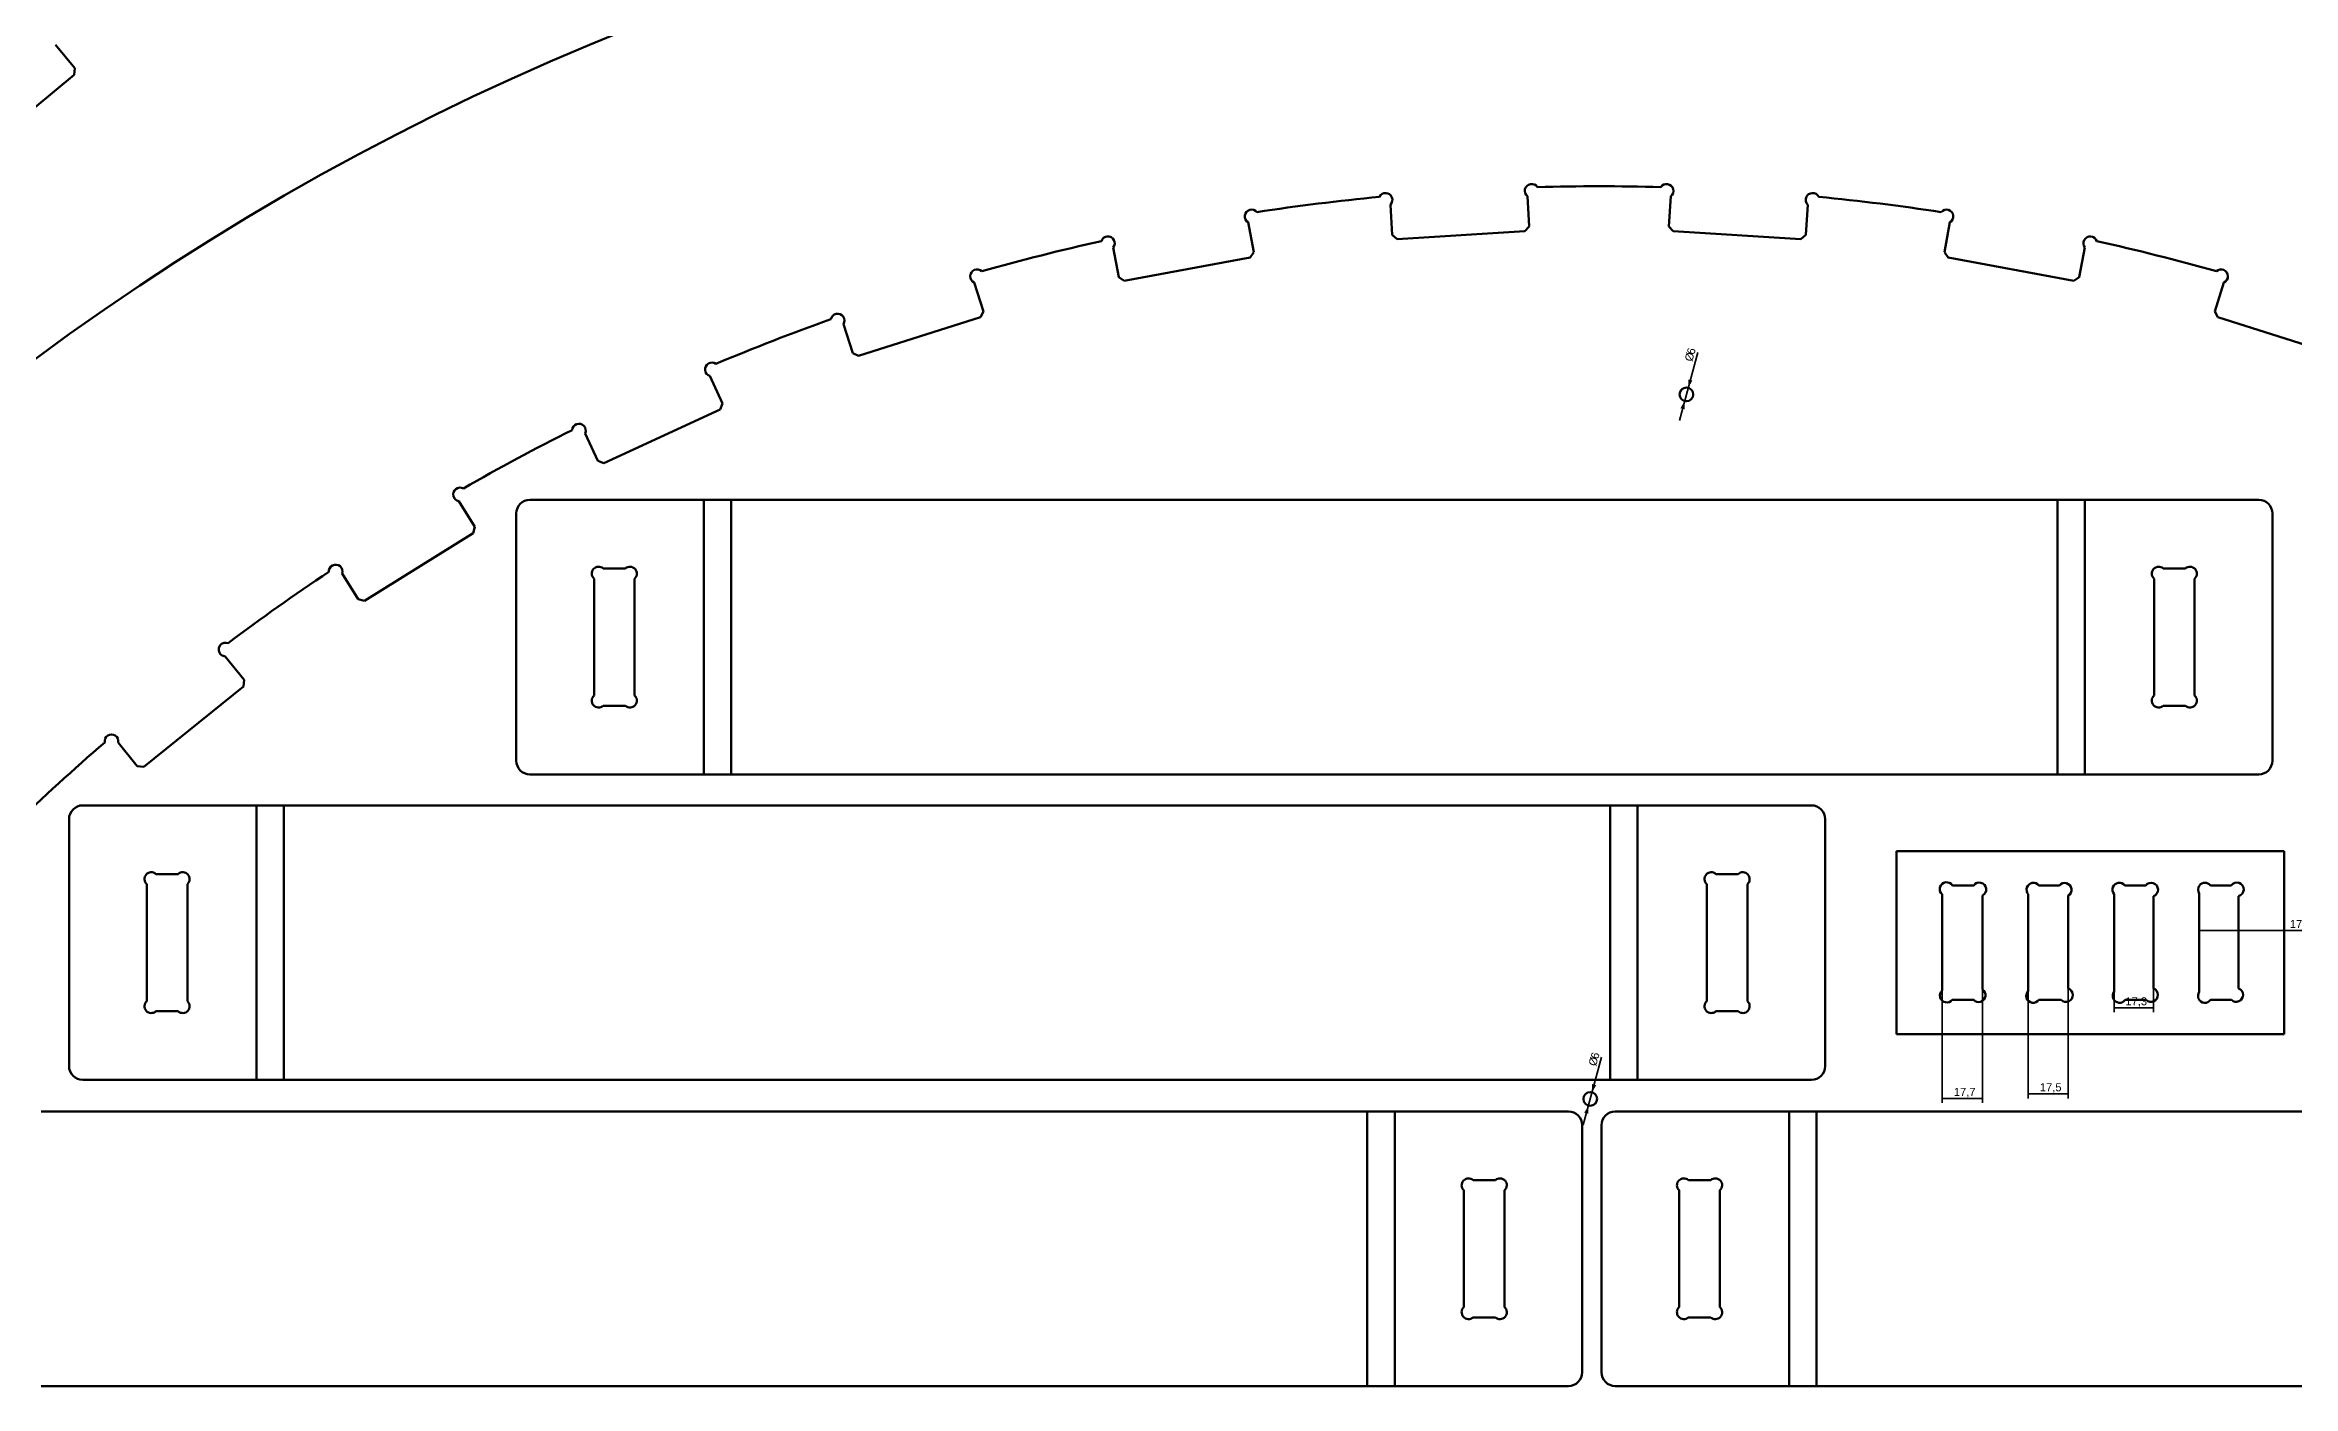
# Model space of a CAD drawing. Header units: millimetres. Extents: x 8 to 2431, y 13 to 1210.
# Drawn here: x 580 to 1563, y 13 to 599 of the extents above; entities that cross this region are included whole.
import ezdxf

# ---------------------------------------------------------------- set-up
doc = ezdxf.new("R2010")
doc.units = ezdxf.units.MM
doc.layers.add('1', color=7, linetype='Continuous', true_color=0xffffff)
doc.styles.add('Arial Unicode MS', font='Arial Unicode MS')
doc.dimstyles.get("Standard").update_dxf_attribs({"dimtxt": 0.18, "dimasz": 0.18, "dimexe": 0.18, "dimexo": 0.0625, "dimgap": 0.09, "dimtad": 0, "dimtih": 1, "dimtoh": 1, "dimdec": 4, "dimzin": 0, "dimdsep": 46, "dimtxsty": 'Standard', "dimcen": 0.09, "dimadec": 0, "dimazin": 0, "dimtfac": 1, "dimtdec": 4, "dimtofl": 0, "dimtmove": 0, "dimatfit": 3, "dimfxl": 1, "dimtolj": 1, "dimtzin": 0, "dimarcsym": 0})

# ---------------------------------------------------------------- blocks, each defined once
blk = doc.blocks.new('_U0')
at = {"layer": '1', "color": 18, "lineweight": 35}
blk.add_line((1522.030667, 212.125958), (1569.896629, 212.125958), dxfattribs=at)
at = {"layer": '1', "color": 18, "lineweight": 70}
for points in [[(1522.030667, 212.125958), (1525.530663, 213.06378), (1525.53067, 211.188136), (1522.030667, 212.125958)], [(1539.180667, 212.125958), (1535.68067, 211.188136), (1535.680663, 213.06378), (1539.180667, 212.125958)]]:
    blk.add_solid(points, dxfattribs=at)
at = {"layer": '1', "color": 18, "linetype": 'Continuous', "lineweight": 13, "insert": (1561.605258, 212.550987), "char_height": 3.5, "attachment_point": 7, "line_spacing_factor": 1.069626, "style": 'Arial Unicode MS'}
blk.add_mtext('\\fArial Unicode MS|b0|i0;\\W1.0000;17,2', dxfattribs=at)
blk = doc.blocks.new('_U1')
at = {"layer": '1', "color": 18, "lineweight": 35}
for p, q in [((1484.730667, 185.311749), (1484.730667, 176.356183)), ((1484.730667, 178.356183), (1502.030667, 178.356183)), ((1502.030667, 186.724248), (1502.030667, 176.356183))]:
    blk.add_line(p, q, dxfattribs=at)
at = {"layer": '1', "color": 18, "lineweight": 70}
for points in [[(1484.730667, 178.356183), (1488.230663, 179.294005), (1488.23067, 177.418361), (1484.730667, 178.356183)], [(1502.030667, 178.356183), (1498.53067, 177.418361), (1498.530663, 179.294005), (1502.030667, 178.356183)]]:
    blk.add_solid(points, dxfattribs=at)
at = {"layer": '1', "color": 18, "linetype": 'Continuous', "lineweight": 13, "insert": (1489.672481, 178.781212), "char_height": 3.5, "attachment_point": 7, "line_spacing_factor": 1.069626, "style": 'Arial Unicode MS'}
blk.add_mtext('\\fArial Unicode MS|b0|i0;\\W1.0000;17,3', dxfattribs=at)
blk = doc.blocks.new('_U2')
at = {"layer": '1', "color": 18, "lineweight": 35}
for p, q in [((1447.230667, 185.604062), (1447.230667, 138.756183)), ((1464.730667, 186.714684), (1464.730667, 138.756183)), ((1447.230667, 140.756183), (1464.730667, 140.756183))]:
    blk.add_line(p, q, dxfattribs=at)
at = {"layer": '1', "color": 18, "lineweight": 70}
for points in [[(1447.230667, 140.756183), (1450.730663, 141.694005), (1450.73067, 139.818361), (1447.230667, 140.756183)], [(1464.730667, 140.756183), (1461.23067, 139.818361), (1461.230663, 141.694005), (1464.730667, 140.756183)]]:
    blk.add_solid(points, dxfattribs=at)
at = {"layer": '1', "color": 18, "linetype": 'Continuous', "lineweight": 13, "insert": (1452.272481, 141.181212), "char_height": 3.5, "attachment_point": 7, "line_spacing_factor": 1.069626, "style": 'Arial Unicode MS'}
blk.add_mtext('\\fArial Unicode MS|b0|i0;\\W1.0000;17,5', dxfattribs=at)
blk = doc.blocks.new('_U3')
at = {"layer": '1', "color": 18, "lineweight": 35}
for p, q in [((1409.530667, 185.837249), (1409.530667, 136.740174)), ((1427.230667, 186.343336), (1427.230667, 136.740174)), ((1409.530667, 138.740174), (1427.230667, 138.740174))]:
    blk.add_line(p, q, dxfattribs=at)
at = {"layer": '1', "color": 18, "lineweight": 70}
for points in [[(1409.530667, 138.740174), (1413.030663, 139.677996), (1413.03067, 137.802352), (1409.530667, 138.740174)], [(1427.230667, 138.740174), (1423.73067, 137.802352), (1423.730663, 139.677996), (1427.230667, 138.740174)]]:
    blk.add_solid(points, dxfattribs=at)
at = {"layer": '1', "color": 18, "linetype": 'Continuous', "lineweight": 13, "insert": (1414.672481, 139.165203), "char_height": 3.5, "attachment_point": 7, "line_spacing_factor": 1.069626, "style": 'Arial Unicode MS'}
blk.add_mtext('\\fArial Unicode MS|b0|i0;\\W1.0000;17,7', dxfattribs=at)
blk = doc.blocks.new('_U6')
at = {"layer": '1', "color": 18, "lineweight": 35}
blk.add_line((1252.600999, 127.166179), (1260.644583, 156.796549), dxfattribs=at)
at = {"layer": '1', "color": 18, "lineweight": 70}
for points in [[(1256.465243, 141.401), (1256.477115, 145.024444), (1258.287249, 144.533064)], [(1254.893347, 135.610564), (1254.881475, 131.98712), (1253.07134, 132.4785)]]:
    blk.add_solid(points, dxfattribs=at)
at = {"layer": '1', "color": 18, "linetype": 'Continuous', "lineweight": 13, "char_height": 3.5, "attachment_point": 7, "rotation": 74.812261703, "line_spacing_factor": 1.069626, "style": 'Arial Unicode MS'}
for s, insert in [('\\fArial Unicode MS|b0|i0;\\W1.0000;6', (1259.172396, 155.64781)), ('\\fArial Unicode MS|b0|i0;%%c', (1258.337673, 152.572921))]:
    blk.add_mtext(s, dxfattribs=dict(at, insert=insert))
blk = doc.blocks.new('_U15')
at = {"layer": '1', "color": 18, "lineweight": 35}
blk.add_line((1294.649121, 435.082141), (1302.692706, 464.712511), dxfattribs=at)
at = {"layer": '1', "color": 18, "lineweight": 70}
for points in [[(1298.513366, 449.316962), (1298.525237, 452.940406), (1300.335372, 452.449026)], [(1296.94147, 443.526526), (1296.929598, 439.903083), (1295.119463, 440.394462)]]:
    blk.add_solid(points, dxfattribs=at)
at = {"layer": '1', "color": 18, "linetype": 'Continuous', "lineweight": 13, "char_height": 3.5, "attachment_point": 7, "rotation": 74.812261703, "line_spacing_factor": 1.069626, "style": 'Arial Unicode MS'}
for s, insert in [('\\fArial Unicode MS|b0|i0;%%c', (1300.385796, 460.488883)), ('\\fArial Unicode MS|b0|i0;\\W1.0000;6', (1301.220519, 463.563772))]:
    blk.add_mtext(s, dxfattribs=dict(at, insert=insert))

msp = doc.modelspace()

# ---------------------------------------------------------------- linework, layer by layer
at = {"layer": '1', "color": 155, "linetype": 'Continuous', "lineweight": 70}
for p, q in [((584.459921, 599.138486), (592.91719, 588.953783)), ((592.656216, 586.137422), (549.573513, 550.362001)), ((592.91719, 588.953783), (592.656216, 586.137422)), ((1228.178725, 533.033008), (1228.993689, 519.819779)), ((1290.068314, 519.819779), (1290.883278, 533.033008)), ((1106.063241, 521.633698), (1108.495779, 508.620769)), ((1169.107489, 516.126125), (1168.292525, 529.339354)), ((1350.769478, 529.339354), (1349.954514, 516.126125)), ((1410.566224, 508.620769), (1412.998762, 521.633698)), ((1171.226818, 514.25304), (1169.107489, 516.126125)), ((1227.120604, 517.700451), (1171.226818, 514.25304)), ((1228.993689, 519.819779), (1227.120604, 517.700451)), ((1291.941399, 517.700451), (1290.068314, 519.819779)), ((1347.835185, 514.25304), (1291.941399, 517.700451)), ((1349.954514, 516.126125), (1347.835185, 514.25304)), ((1049.517393, 497.595798), (1047.084855, 510.608727)), ((1106.897332, 506.287323), (1051.850838, 495.99735)), ((1108.495779, 508.620769), (1106.897332, 506.287323)), ((1412.164671, 506.287323), (1410.566224, 508.620769)), ((1467.211165, 495.99735), (1412.164671, 506.287323)), ((1471.977148, 510.608727), (1469.54461, 497.595798)), ((986.274171, 495.314226), (990.287409, 482.698859)), ((1051.850838, 495.99735), (1049.517393, 497.595798)), ((1469.54461, 497.595798), (1467.211165, 495.99735)), ((1528.774594, 482.698859), (1532.787832, 495.314226)), ((990.287409, 482.698859), (988.98783, 480.186669)), ((1530.074173, 480.186669), (1528.774594, 482.698859)), ((933.110889, 464.509698), (929.097651, 477.125066)), ((988.98783, 480.186669), (935.623078, 463.21012)), ((1583.438925, 463.21012), (1530.074173, 480.186669)), ((935.623078, 463.21012), (933.110889, 464.509698)), ((870.627397, 454.473569), (876.160497, 442.446999)), ((876.160497, 442.446999), (875.179487, 439.794148)), ((875.179487, 439.794148), (824.305432, 416.388368)), ((821.652581, 417.369378), (816.119481, 429.395948)), ((824.305432, 416.388368), (821.652581, 417.369378)), ((760.876005, 399.730828), (767.845091, 388.475367)), ((785.988103, 394.347796), (785.988103, 286.347796)), ((867.988103, 400.347796), (791.988103, 400.347796)), ((879.988103, 400.347796), (867.988103, 400.347796)), ((867.988103, 400.347796), (867.988103, 280.347796)), ((879.988103, 400.347796), (879.988103, 280.347796)), ((1459.988103, 400.347796), (879.988103, 400.347796)), ((1459.988103, 400.347796), (1459.988103, 280.347796)), ((1459.988103, 400.347796), (1471.988103, 400.347796)), ((1471.988103, 400.347796), (1471.988103, 280.347796)), ((1547.988103, 400.347796), (1471.988103, 400.347796)), ((1553.988103, 394.347796), (1553.988103, 286.347796)), ((767.197522, 385.722068), (719.585362, 356.241867)), ((767.845091, 388.475367), (767.197522, 385.722068)), ((716.832063, 356.889437), (709.862977, 368.144898)), ((819.988103, 314.819932), (819.988103, 365.87566)), ((823.988103, 370.347796), (833.738103, 370.347796)), ((837.738103, 314.819932), (837.738103, 365.87566)), ((1502.238103, 365.87566), (1502.238103, 314.819932)), ((1506.238103, 370.347796), (1515.988103, 370.347796)), ((1519.988103, 365.87566), (1519.988103, 314.819932)), ((719.585362, 356.241867), (716.832063, 356.889437)), ((658.683714, 331.915848), (666.983143, 321.602117)), ((666.67883, 318.790108), (623.050317, 283.682375)), ((666.983143, 321.602117), (666.67883, 318.790108)), ((823.988103, 310.347796), (833.738103, 310.347796)), ((1506.238103, 310.347796), (1515.988103, 310.347796)), ((620.238309, 283.986689), (611.93888, 294.30042)), ((623.050317, 283.682375), (620.238309, 283.986689)), ((867.988103, 280.347796), (791.988103, 280.347796)), ((879.988103, 280.347796), (867.988103, 280.347796)), ((1459.988103, 280.347796), (879.988103, 280.347796)), ((1459.988103, 280.347796), (1471.988103, 280.347796)), ((1547.988103, 280.347796), (1471.988103, 280.347796)), ((672.388777, 266.80067), (596.388777, 266.80067)), ((684.388777, 266.80067), (672.388777, 266.80067)), ((672.388777, 266.80067), (672.388777, 146.80067)), ((684.388777, 266.80067), (684.388777, 146.80067)), ((1264.388777, 266.80067), (684.388777, 266.80067)), ((1264.388777, 266.80067), (1264.388777, 146.80067)), ((1264.388777, 266.80067), (1276.388777, 266.80067)), ((1276.388777, 266.80067), (1276.388777, 146.80067)), ((1352.388777, 266.80067), (1276.388777, 266.80067)), ((590.388777, 260.80067), (590.388777, 152.80067)), ((1358.388777, 260.80067), (1358.388777, 152.80067)), ((1389.530667, 246.80067), (1389.530667, 166.80067)), ((1559.180667, 246.80067), (1389.530667, 246.80067)), ((1559.180667, 166.80067), (1559.180667, 246.80067)), ((628.388777, 236.80067), (638.138777, 236.80067)), ((1310.638777, 236.80067), (1320.388777, 236.80067)), ((624.388777, 181.272806), (624.388777, 232.328535)), ((642.138777, 181.272806), (642.138777, 232.328535)), ((1306.638777, 232.328535), (1306.638777, 181.272806)), ((1324.388777, 232.328535), (1324.388777, 181.272806)), ((1409.530667, 185.837249), (1409.530667, 227.924469)), ((1414.024676, 231.80067), (1423.365619, 231.80067)), ((1427.230667, 227.415117), (1427.230667, 186.343336)), ((1447.230667, 185.604062), (1447.230667, 227.938492)), ((1451.820282, 231.80067), (1460.821416, 231.80067)), ((1464.730667, 227.342954), (1464.730667, 186.714684)), ((1484.730667, 185.311749), (1484.730667, 228.050094)), ((1489.413109, 231.80067), (1498.605894, 231.80067)), ((1502.030667, 227.151994), (1502.030667, 186.724248)), ((1522.030667, 231.66006), (1522.030667, 231.80067)), ((1522.030667, 231.80067), (1522.133507, 231.80067)), ((1522.030667, 185.292793), (1522.030667, 228.260114)), ((1526.871545, 231.80067), (1535.987646, 231.80067)), ((1539.180667, 227.157849), (1539.180667, 186.755162)), ((1423.367437, 181.80067), (1413.950361, 181.80067)), ((1461.553016, 181.80067), (1451.836862, 181.80067)), ((1498.817284, 181.80067), (1489.595382, 181.80067)), ((1536.048699, 181.80067), (1526.909351, 181.80067)), ((628.388777, 176.80067), (638.138777, 176.80067)), ((1310.638777, 176.80067), (1320.388777, 176.80067)), ((1389.530667, 166.80067), (1559.180667, 166.80067)), ((672.388777, 146.80067), (596.388777, 146.80067)), ((684.388777, 146.80067), (672.388777, 146.80067)), ((1264.388777, 146.80067), (684.388777, 146.80067)), ((1264.388777, 146.80067), (1276.388777, 146.80067)), ((1352.388777, 146.80067), (1276.388777, 146.80067)), ((1158.171599, 133.023289), (578.171599, 133.023289)), ((1158.171599, 133.023289), (1158.171599, 13.023289)), ((1158.171599, 133.023289), (1170.171599, 133.023289)), ((1170.171599, 133.023289), (1170.171599, 13.023289)), ((1246.171599, 133.023289), (1170.171599, 133.023289)), ((1342.59207, 133.023289), (1266.59207, 133.023289)), ((1342.59207, 133.023289), (1342.59207, 13.023289)), ((1354.59207, 133.023289), (1342.59207, 133.023289)), ((1354.59207, 133.023289), (1354.59207, 13.023289)), ((1934.59207, 133.023289), (1354.59207, 133.023289)), ((1252.171599, 127.023289), (1252.171599, 19.023289)), ((1260.59207, 127.023289), (1260.59207, 19.023289)), ((1200.421599, 98.551153), (1200.421599, 47.495425)), ((1204.421599, 103.023289), (1214.171599, 103.023289)), ((1218.171599, 98.551153), (1218.171599, 47.495425)), ((1294.59207, 47.495425), (1294.59207, 98.551153)), ((1298.59207, 103.023289), (1308.34207, 103.023289)), ((1312.34207, 47.495425), (1312.34207, 98.551153)), ((1204.421599, 43.023289), (1214.171599, 43.023289)), ((1298.59207, 43.023289), (1308.34207, 43.023289)), ((1158.171599, 13.023289), (578.171599, 13.023289)), ((1158.171599, 13.023289), (1170.171599, 13.023289)), ((1246.171599, 13.023289), (1170.171599, 13.023289)), ((1342.59207, 13.023289), (1266.59207, 13.023289)), ((1354.59207, 13.023289), (1342.59207, 13.023289)), ((1934.59207, 13.023289), (1354.59207, 13.023289))]:
    msp.add_line(p, q, dxfattribs=at)
at = {"layer": '1', "color": 163, "linetype": 'Continuous', "lineweight": 70}
for centre in [(1297.727418, 446.421744), (1255.679295, 138.505782)]:
    msp.add_circle(centre, 3, dxfattribs=at)
at = {"layer": '1', "color": 155, "linetype": 'Continuous', "lineweight": 70}
for centre, radius, start, end in [((1280.770822, 54.1871), 1150, 360, 120), ((1197.471178, -186.042532), 1150, 45, 165), ((1259.531001, -462.612043), 1150, 30, 150), ((1259.531001, -462.612043), 1000, 95.512849, 98.604798), ((1166.158664, 531.448059), 3, 315.339727, 154.011406), ((1230.037277, 535.387957), 3, 33.047417, 231.719097), ((1259.531001, -462.612043), 1000, 88.454026, 91.545974), ((1289.024726, 535.387957), 3, 308.280903, 146.952583), ((1352.903339, 531.448059), 3, 25.988594, 224.660273), ((1259.531001, -462.612043), 1000, 81.395202, 84.487151), ((1107.618311, 524.199192), 3, 40.106241, 238.77792), ((1411.443692, 524.199192), 3, 301.22208, 139.893759), ((1259.531001, -462.612043), 1000, 102.571673, 105.663621), ((1044.708032, 512.439223), 3, 322.39855, 161.07023), ((1474.353971, 512.439223), 3, 18.92977, 217.60145), ((1259.531001, -462.612043), 1000, 74.336379, 77.428327), ((987.502185, 498.051375), 3, 47.165064, 245.836744), ((1531.559818, 498.051375), 3, 294.163256, 132.834936), ((1259.531001, -462.612043), 1000, 109.630496, 112.722445), ((926.513897, 478.649604), 3, 329.457374, 168.129053), ((871.50974, 457.34088), 3, 54.223888, 252.895567), ((813.367962, 430.591417), 3, 336.516197, 175.187877), ((1259.531001, -462.612043), 1000, 116.68932, 119.781268), ((761.399301, 402.684836), 3, 61.282711, 259.954391), ((791.988103, 394.347796), 6, 90, 180), ((1547.988103, 394.347796), 6, 0, 90), ((1259.531001, -462.612043), 1000, 123.748143, 126.840092), ((706.985404, 368.993177), 3, 343.575021, 182.2467), ((821.988103, 368.111728), 3, 48.189685, 228.189685), ((835.738103, 368.111728), 3, 311.810315, 131.810315), ((1504.238103, 368.111728), 3, 48.189685, 228.189685), ((1517.988103, 368.111728), 3, 311.810315, 131.810315), ((658.840031, 334.911773), 3, 68.341535, 267.013215), ((821.988103, 312.583864), 3, 131.810315, 311.810315), ((835.738103, 312.583864), 3, 228.189685, 48.189685), ((1504.238103, 312.583864), 3, 131.810315, 311.810315), ((1517.988103, 312.583864), 3, 228.189685, 48.189685), ((608.978874, 294.78865), 3, 350.633844, 189.305524), ((1259.531001, -462.612043), 1000, 130.806967, 133.898915), ((791.988103, 286.347796), 6, 180, 270), ((1547.988103, 286.347796), 6, 270, 0), ((596.388777, 260.80067), 6, 90, 180), ((1352.388777, 260.80067), 6, 0, 90), ((626.388777, 234.564602), 3, 48.189685, 228.189685), ((640.138777, 234.564602), 3, 311.810315, 131.810315), ((1308.638777, 234.564602), 3, 48.189685, 228.189685), ((1322.388777, 234.564602), 3, 311.810315, 131.810315), ((1411.48945, 230.19673), 3, 32.319973, 229.237295), ((1425.805354, 230.054906), 3, 298.36613, 144.414195), ((1449.481094, 229.922321), 3, 38.764182, 221.39729), ((1463.121914, 229.875129), 3, 302.428787, 140.070314), ((1487.04409, 229.960087), 3, 37.845031, 219.543525), ((1500.974913, 229.960087), 3, 290.604655, 142.154969), ((1524.502526, 229.960087), 3, 145.482511, 214.517489), ((1524.502526, 229.960087), 3, 37.845031, 142.154969), ((1538.43335, 230.063278), 3, 284.424592, 144.610571), ((626.388777, 179.036738), 3, 131.810315, 311.810315), ((640.138777, 179.036738), 3, 228.189685, 48.189685), ((1308.638777, 179.036738), 3, 131.810315, 311.810315), ((1322.388777, 179.036738), 3, 228.189685, 48.189685), ((1411.600535, 183.665696), 3, 133.626644, 321.561433), ((1425.551606, 183.857223), 3, 223.276322, 55.965851), ((1449.354474, 183.485231), 3, 135.067203, 325.839), ((1463.698062, 183.897996), 3, 224.355534, 69.866942), ((1487.138776, 183.522613), 3, 143.389018, 324.971707), ((1500.925132, 183.935378), 3, 225.362738, 68.376146), ((1524.452745, 183.522613), 3, 143.838729, 324.971707), ((1538.156547, 183.935378), 3, 225.362738, 70.039446), ((596.388777, 152.80067), 6, 180, 270), ((1352.388777, 152.80067), 6, 270, 0), ((1246.171599, 127.023289), 6, 0, 90), ((1266.59207, 127.023289), 6, 90, 180), ((1202.421599, 100.787221), 3, 48.189685, 228.189685), ((1216.171599, 100.787221), 3, 311.810315, 131.810315), ((1296.59207, 100.787221), 3, 48.189685, 228.189685), ((1310.34207, 100.787221), 3, 311.810315, 131.810315), ((1202.421599, 45.259357), 3, 131.810315, 311.810315), ((1216.171599, 45.259357), 3, 228.189685, 48.189685), ((1296.59207, 45.259357), 3, 131.810315, 311.810315), ((1310.34207, 45.259357), 3, 228.189685, 48.189685), ((1246.171599, 19.023289), 6, 270, 0), ((1266.59207, 19.023289), 6, 180, 270)]:
    msp.add_arc(centre, radius, start, end, dxfattribs=at)

# ---------------------------------------------------------------- block references
at = {"layer": '1', "color": 18, "linetype": 'Continuous', "lineweight": 13}
for name in ['_U0', '_U3', '_U2', '_U1']:
    msp.add_blockref(name, (0, 0), dxfattribs=at)

# ---------------------------------------------------------------- dimensions: what is measured, and where the dimension line sits
for p1, p2, picture, middle in [((1296.94147, 443.526526), (1298.513366, 449.316962), '_U15', (1301.838555, 461.566052)), ((1254.893347, 135.610564), (1256.465243, 141.401), '_U6', (1259.790432, 153.65009))]:
    dim = msp.add_diameter_dim_2p(p1=p1, p2=p2, dimstyle='Standard', override={"dimtxt": 3.5, "dimasz": 3.5, "dimexe": 3.5, "dimexo": 1.75, "dimgap": 1.75, "dimtad": 1, "dimtih": 0, "dimtoh": 0, "dimdec": 1, "dimlfac": 1, "dimzin": 8, "dimdsep": 44, "dimlunit": 2, "dimpost": '%%c<>', "dimtxsty": 'Arial Unicode MS', "dimsah": 1, "dimse1": 0, "dimse2": 0, "dimsd1": 0, "dimsd2": 0, "dimclrd": 18, "dimclre": 18, "dimclrt": 18, "dimtol": 0, "dimtm": -0.1, "dimtfac": 1, "dimtdec": 2, "dimtofl": 1, "dimtmove": 0, "dimatfit": 2, "dimtzin": 8, "dimlwd": 35, "dimlwe": 35}, dxfattribs=at)
    dim.commit()
    dim.dimension.update_dxf_attribs({"geometry": picture, "text_midpoint": middle, "dimtype": 163})

doc.saveas('drawing.dxf')
